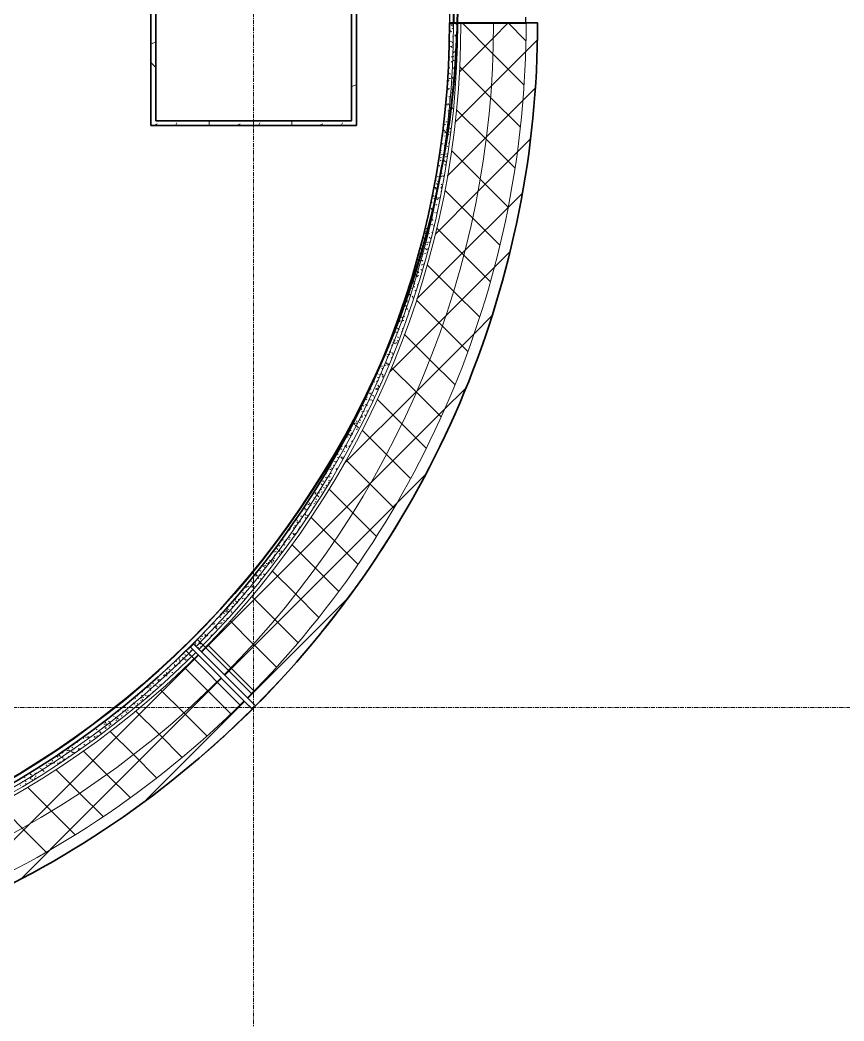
# Model space of a CAD drawing. Header units: millimetres. Extents: x -4948 to 42228, y -4856 to 69378.
# Drawn here: x 35768 to 38294, y -870 to 2201 of the extents above; entities that cross this region are included whole.
import ezdxf

# ---------------------------------------------------------------- set-up
doc = ezdxf.new("R2010")
doc.units = ezdxf.units.MM
doc.linetypes.add('Линия сетки', pattern=[22.225, 12.7, -3.175, 3.175, -3.175])
for name, color, linetype, lineweight in [('A-FLOR', 192, 'Continuous', 13), ('A-GLAZ', 151, 'Continuous', 13), ('A-GLAZ-CWMG', 51, 'Continuous', 9), ('A-PART', 2, 'Continuous', 9), ('A-WALL', 113, 'Continuous', 13), ('A-WALL-PATT', 111, 'Continuous', 13), ('I-WALL', 2, 'Continuous', 13), ('S-GRID', 1, 'Continuous', 30)]:
    doc.layers.add(name, color=color, linetype=linetype, lineweight=lineweight)
pattern_1 = [(45, (0, 0), (-141.4214, 141.4214), [])]

# ---------------------------------------------------------------- blocks, each defined once
blk = doc.blocks.new('27ELB-RD-AR-0000-BIM_rvt-1-1 этаж отм_ _0_000 лотки')
at = {"layer": 'A-GLAZ', "lineweight": 9}
h = blk.add_hatch(dxfattribs=at)
h.set_pattern_fill('FP_3', color=252, style=0, pattern_type=2)
h.set_pattern_definition(pattern_1)
h.paths.add_polyline_path([(36489.9, 97), (36627, 244.8), (36745, 389.3), (36861.2, 552.8), (36959.5, 711.6), (37057.6, 898), (37135.3, 1072.5), (37201.7, 1251.8), (37256.5, 1435), (37298.3, 1614.7), (37330.2, 1810.5), (37348.7, 1998.8), (37354.5, 2192.5), (37354.5, 2192.2), (37348.2, 1998.6), (37329.2, 1805.8), (37294.5, 1600.8), (37253.9, 1426), (37197.8, 1240.5), (37128.7, 1056.7), (37048.8, 880.2), (36957.5, 709.3), (36855.3, 544.6), (36742.6, 387), (36619.8, 237.1), (36489.7, 97.5), (36489.4, 97.5)], flags=0)
h = blk.add_hatch(dxfattribs=at)
h.set_pattern_fill('FP_2', color=252, style=0, pattern_type=2)
h.set_pattern_definition(pattern_1)
h.paths.add_polyline_path([(34553.6, -772.4), (34578.2, -771.6), (34677.8, -761.9), (34559.7, -771.9)], flags=0)
h.paths.add_polyline_path([(34739.3, -755.8), (34771.1, -752.7), (34857.4, -738.5), (34751.8, -754)], flags=0)
h.paths.add_polyline_path([(34923.5, -727.6), (34976.2, -718), (34995.4, -712.6), (34942.3, -723.7)], flags=0)
h.paths.add_polyline_path([(35105.5, -688), (35168.1, -672.2), (35216.4, -657.6), (35109.3, -686.9)], flags=0)
h.paths.add_polyline_path([(35284.3, -637.1), (35336.6, -621.2), (35392.7, -600.2), (35315.3, -626.5)], flags=0)
h.paths.add_polyline_path([(35459.4, -575.2), (35518.1, -553.2), (35565.4, -531.8), (35496.2, -560.1)], flags=0)
h.paths.add_polyline_path([(35629.8, -502.7), (35694.7, -473.4), (35731.1, -453.9), (35672.3, -482.2)], flags=0)
h.paths.add_polyline_path([(35794.6, -420.2), (35880.9, -372.9), (35880.9, -372), (35828.2, -401.4)], flags=0)
h.paths.add_polyline_path([(35952.8, -328.4), (36030.5, -280.2), (36034.9, -275.7), (36007, -293.6)], flags=0)
h.paths.add_polyline_path([(36102.5, -228.9), (36188.2, -167.7), (36191.6, -163.7), (36103.5, -228.1)], flags=0)
h.paths.add_polyline_path([(36238.3, -126.8), (36349.2, -34.8), (36479.5, 87.6), (36479.3, 87.1), (36337.7, -44.4), (36247.9, -118.7)], flags=0)
at = {"layer": 'A-FLOR', "color": 252, "lineweight": 9}
for p, q in [((37084, 2185.4), (37084, 2191.8)), ((36669.7, 754.5), (36671.7, 757.8))]:
    blk.add_line(p, q, dxfattribs=at)
for start, end in [(355.7933, 356.9372), (352.0337, 352.9269), (348.3356, 348.6957), (323.9004, 324.187), (320.0236, 320.464), (316.17, 316.715), (312.6336, 313.8686), (308.8002, 310.0363), (304.956, 306.2096), (301.0972, 302.3898)]:
    blk.add_arc((34384.5, 2192.6), 2700, start, end, dxfattribs=at)
at = {"layer": 'A-GLAZ', "color": 252, "lineweight": 9}
blk.add_line((37320, 2192.5), (37355, 2192.5), dxfattribs=at)
at = {"layer": 'A-GLAZ', "color": 252, "lineweight": 35}
for p, q in [((36311.9, 300.8), (36276.5, 265.5)), ((36477.9, 134.5), (36311.9, 300.8)), ((36276.5, 265.5), (36442.6, 99.2)), ((36465.2, 121.8), (36477.9, 134.5)), ((36442.6, 99.2), (36455.3, 111.9)), ((36455.3, 111.9), (36480, 87.1)), ((36489.9, 97), (36465.2, 121.8)), ((36480, 87.1), (36489.9, 97))]:
    blk.add_line(p, q, dxfattribs=at)
at = {"layer": 'A-GLAZ', "color": 252, "lineweight": 9}
for start, end in [(315.135, 360), (308.6342, 314.865), (305.3547, 307.8148), (301.8866, 304.2162), (298.356, 300.6195)]:
    blk.add_arc((34384.5, 2192.5), 2970.5, start, end, dxfattribs=at)
at = {"layer": 'A-GLAZ-CWMG', "color": 252, "lineweight": 25, "extrusion": (0, 0, -1)}
for p, q in [((37084, 2241.8), (37084, 2191.8)), ((37084, 2191.8), (37319, 2191.8)), ((37319, 2191.8), (37319, 2209.8))]:
    blk.add_line(p, q, dxfattribs=at)
at = {"layer": 'A-PART', "color": 252}
for p, q in [((37084, 2185.4), (37084, 2191.8)), ((36669.7, 754.5), (36671.7, 757.8))]:
    blk.add_line(p, q, dxfattribs=at)
for start, end in [(355.7933, 356.9372), (352.0337, 352.9269), (348.3356, 348.6957), (323.9004, 324.187), (320.0236, 320.464), (316.17, 316.715), (312.6336, 313.8686), (308.8002, 310.0363), (304.956, 306.2096), (301.0972, 302.3898)]:
    blk.add_arc((34384.5, 2192.6), 2700, start, end, dxfattribs=at)
at = {"layer": 'A-WALL', "color": 252, "lineweight": 35}
for p, q in [((37354.5, 2192.2), (37084.5, 2192.3)), ((36479.5, 87.3), (36289.1, 278.7)), ((36298.3, 288), (36489.7, 97.5))]:
    blk.add_line(p, q, dxfattribs=at)
for radius, start, end in [(2700, 315.1391, 359.9941), (2970, 315.1391, 359.9941), (2700, 269.6541, 314.8609), (2970, 269.6541, 314.8609)]:
    blk.add_arc((34384.5, 2192.5), radius, start, end, dxfattribs=at)
at = {"layer": 'A-WALL', "color": 252, "lineweight": 9}
for radius, start, end in [(2712.5, 315.1391, 359.9941), (2725, 315.1391, 359.9941), (2735, 315.1391, 359.9941), (2835, 315.1391, 359.9941), (2935, 315.1391, 359.9941), (2735, 269.6541, 314.8609), (2725, 269.6541, 314.8609), (2712.5, 269.6541, 314.8609), (2835, 269.6541, 314.8609), (2935, 269.6541, 314.8609)]:
    blk.add_arc((34384.5, 2192.5), radius, start, end, dxfattribs=at)
at = {"layer": 'A-WALL-PATT', "color": 252, "linetype": 'Continuous', "lineweight": 9}
for p, q in [((37088.2, 2186.4), (37091.5, 2186.8)), ((37091.7, 2184.1), (37094.6, 2182.3)), ((37093.7, 2187.1), (37096.9, 2187.5)), ((37096.9, 2187.5), (37097, 2187.6)), ((37104, 2188.5), (37107.3, 2188.9)), ((37109.3, 2186.3), (37109.3, 2186.3)), ((37119.4, 2188.3), (37123.3, 2192.3)), ((37216.5, 2098.7), (37122.9, 2192.3)), ((37218, 2145.5), (37264.7, 2192.2)), ((37317.8, 2138.8), (37264.3, 2192.2)), ((37083.2, 2152.9), (37084.9, 2153.1)), ((37083.6, 2164), (37085.5, 2162.8)), ((37087.6, 2167.5), (37090.1, 2165.2)), ((37092.9, 2173.7), (37095.6, 2175.7)), ((37093.7, 2149.2), (37095.7, 2150.7)), ((37095.7, 2150.7), (37096.4, 2151.3)), ((37099.9, 2155.1), (37103.3, 2155.5)), ((37100.3, 2155.9), (37102.6, 2153.8)), ((37102, 2152.3), (37104.8, 2150.5)), ((37102.6, 2153.8), (37102.6, 2153.8)), ((37102.6, 2153.8), (37105.1, 2151.5)), ((37105.4, 2155.8), (37108.3, 2156.2)), ((36168.9, 2126.9), (36183.9, 2134.4)), ((37082.9, 2119.9), (37086.3, 2120.4)), ((37087.6, 2136.2), (37090.4, 2134.4)), ((37088.1, 2120.9), (37090.4, 2118.8)), ((37093, 2132.8), (37095, 2131.5)), ((37093.3, 2121.3), (37094.7, 2121.5)), ((37094.5, 2124.7), (37094.8, 2125)), ((37094.7, 2121.5), (37096.6, 2121.7)), ((37094.8, 2125), (37097.2, 2126.8)), ((37095, 2131.5), (37095.8, 2131)), ((37114.6, 2042.1), (37218, 2145.5)), ((37316.6, 2102.7), (37352.8, 2138.9)), ((37083, 2088.6), (37085.8, 2086.8)), ((37089.2, 2087.9), (37092.5, 2088.3)), ((37090.4, 2118.8), (37090.4, 2118.8)), ((37090.4, 2118.8), (37092.9, 2116.5)), ((37094.6, 2088.6), (37098, 2089)), ((37095.3, 2100.3), (37098, 2102.3)), ((37097.9, 2104.4), (37100.7, 2102.6)), ((37101.5, 2108.6), (37104, 2106.4)), ((37103.2, 2101), (37106.1, 2099.2)), ((37105, 2090), (37106.2, 2090.1)), ((37212.6, 1998.7), (37316.6, 2102.7)), ((37313.3, 2001.8), (37216.5, 2098.7)), ((36183.9, 2055.8), (36168.9, 2070.8)), ((37080.3, 2063.7), (37081.7, 2064.7)), ((37089.3, 2073.6), (37091.8, 2071.4)), ((37096.1, 2075.8), (37098.8, 2077.8)), ((37102, 2062.1), (37104.3, 2059.9)), ((37104.3, 2059.9), (37104.3, 2059.9)), ((37104.3, 2059.9), (37105.2, 2059.1)), ((37209.3, 1964.5), (37115.1, 2058.6)), ((37079.4, 2036.6), (37079.7, 2036.4)), ((37079.6, 2040.3), (37081.7, 2038.9)), ((37079.8, 2038.2), (37082.5, 2040.2)), ((37082.5, 2054.1), (37085.8, 2054.6)), ((37084.2, 2037.3), (37087, 2035.5)), ((37089.8, 2027.1), (37091.6, 2025.5)), ((37093.2, 2056.8), (37096, 2055)), ((37096.9, 2051.3), (37099.6, 2053.4)), ((37097.7, 2026.9), (37100.4, 2028.9)), ((37100.9, 2056.5), (37104.2, 2057)), ((36783.9, 1996.2), (36798.9, 2003.7)), ((37078.9, 2020.8), (37081.7, 2021.1)), ((37080.6, 2013.7), (37083.3, 2015.8)), ((37083.9, 2021.4), (37087.2, 2021.9)), ((37089.1, 2008.9), (37090.5, 2008)), ((37090.5, 2008), (37091.9, 2007.1)), ((37091.6, 2025.5), (37092.2, 2024.9)), ((37092.2, 2024.9), (37092.2, 2024.9)), ((37092.2, 2024.9), (37094.7, 2022.6)), ((37094.2, 2022.8), (37097.5, 2023.2)), ((37094.4, 2005.5), (37097.3, 2003.7)), ((37096.1, 2003.5), (37096.1, 2013.4)), ((37098.5, 2002.4), (37101.2, 2004.4)), ((37101.2, 1887.3), (37212.6, 1998.7)), ((37103.2, 2014.8), (37103.7, 2014.4)), ((37103.5, 2025), (37104, 2024.7)), ((37076.4, 1991.8), (37077, 1991.4)), ((37077.7, 1992.1), (37080, 1989.9)), ((37080, 1989.9), (37080, 1989.9)), ((37080, 1989.9), (37082.5, 1987.6)), ((37081.4, 1989.2), (37084.1, 1991.3)), ((37082.2, 1964.8), (37084.9, 1966.8)), ((37090.1, 1989.4), (37093.4, 1989.8)), ((37091.1, 1979.8), (37093.6, 1977.5)), ((37095.6, 1990.1), (37098.9, 1990.5)), ((37099.3, 1977.9), (37100.2, 1978.6)), ((37099.4, 1977.1), (37100, 1976.7)), ((37308.6, 1953.2), (37347.6, 1992.2)), ((37071.7, 1944.2), (37072.9, 1943.5)), ((37073.1, 1954.2), (37076.4, 1954.7)), ((37075.4, 1941.8), (37078.2, 1940)), ((37078.9, 1944.8), (37081.4, 1942.5)), ((37083, 1940.3), (37083.9, 1941)), ((37083.4, 1955.6), (37085.4, 1955.9)), ((37083.9, 1941), (37085.7, 1942.3)), ((37084.4, 1961.4), (37085.8, 1960.5)), ((37085.4, 1955.9), (37086.8, 1956)), ((37085.8, 1960.5), (37087.3, 1959.6)), ((37197.2, 1841.9), (37308.6, 1953.2)), ((37300.7, 1873), (37209.3, 1964.5)), ((37068.2, 1908.5), (37069.3, 1907.5)), ((37068.5, 1904.1), (37071.2, 1906.1)), ((37070.3, 1930.6), (37070.4, 1930.6)), ((37079.3, 1922.2), (37082.1, 1922.5)), ((37080.3, 1913.5), (37081.2, 1912.9)), ((37081.2, 1912.9), (37083.1, 1911.7)), ((37082.1, 1922.5), (37082.7, 1922.6)), ((37083.8, 1915.8), (37086.5, 1917.9)), ((37084.8, 1922.9), (37088.1, 1923.3)), ((37085.7, 1910), (37088.5, 1908.2)), ((37091.6, 1933.2), (37093.9, 1931.1)), ((37093.9, 1931.1), (37093.9, 1931.1)), ((37093.9, 1931.1), (37095.4, 1929.7)), ((37094.7, 1929.6), (37095.3, 1929.2)), ((37196.6, 1835.7), (37105.2, 1927.1)), ((36177.3, 1877.1), (36183.9, 1880.4)), ((36183.9, 1880.4), (36188.3, 1882.6)), ((36244.5, 1877.1), (36248.7, 1885.5)), ((36347.4, 1877.1), (36347.4, 1892.1)), ((36431.3, 1877.1), (36442.3, 1882.6)), ((36498.5, 1877.1), (36502.7, 1885.5)), ((36601.4, 1877.1), (36601.4, 1892.1)), ((36685.3, 1877.1), (36696.3, 1882.6)), ((36752.5, 1877.1), (36756.7, 1885.5)), ((37067, 1896.7), (37068.2, 1895.9)), ((37069.3, 1879.6), (37072, 1881.7)), ((37072.7, 1888.4), (37076, 1888.9)), ((37079.4, 1898.2), (37079.7, 1898)), ((37079.7, 1898), (37081.8, 1896.1)), ((37081.8, 1896.1), (37081.8, 1896.1)), ((37081.8, 1896.1), (37084.2, 1893.8)), ((37084.6, 1891.4), (37087.3, 1893.4)), ((37090.6, 1881.7), (37090.6, 1881.6)), ((37091.1, 1890.8), (37091.6, 1890.9)), ((37062.3, 1849.1), (37064.1, 1848)), ((37066.6, 1846.4), (37069.5, 1844.6)), ((37067.3, 1863.2), (37069.6, 1861.1)), ((37068.6, 1855), (37071.9, 1855.4)), ((37069.6, 1861.1), (37069.6, 1861.1)), ((37069.6, 1861.1), (37072.1, 1858.8)), ((37070.1, 1855.1), (37072.8, 1857.2)), ((37074, 1855.7), (37075.6, 1855.9)), ((37075.6, 1855.9), (37077.4, 1856.2)), ((37075.7, 1865.9), (37076.5, 1865.4)), ((37076.5, 1865.4), (37078.5, 1864.1)), ((37080.7, 1850.9), (37083.1, 1848.7)), ((37084.4, 1857.1), (37087.7, 1857.5)), ((37085.4, 1866.9), (37088.1, 1868.9)), ((37086.2, 1842.4), (37086.8, 1842.9)), ((37058.9, 1824.8), (37059.9, 1823.8)), ((37061.9, 1821.2), (37065.2, 1821.7)), ((37068.5, 1815.9), (37069.9, 1814.7)), ((37069.9, 1814.7), (37071, 1813.7)), ((37070.9, 1830.7), (37072.7, 1832.1)), ((37072.1, 1818.5), (37071.4, 1820.5)), ((37071.5, 1818), (37074.4, 1816.2)), ((37072.7, 1832.1), (37073.6, 1832.7)), ((37076.9, 1814.6), (37079.7, 1812.8)), ((37077.4, 1722.1), (37197.2, 1841.9)), ((37080.3, 1823.7), (37083.6, 1824.1)), ((37284.3, 1748), (37196.6, 1835.7)), ((37292.1, 1795.3), (37332.1, 1835.4)), ((37055.3, 1793.6), (37058, 1795.7)), ((37056.6, 1802.2), (37059.4, 1800.4)), ((37057.8, 1787.8), (37061.1, 1788.3)), ((37063.3, 1788.5), (37065.6, 1788.8)), ((37065.6, 1788.8), (37066.6, 1789)), ((37071.7, 1806.2), (37074.4, 1808.2)), ((37072.5, 1781.7), (37075.2, 1783.8)), ((37073.6, 1789.9), (37076.9, 1790.3)), ((37177.3, 1713.6), (37090.3, 1800.5)), ((37170.8, 1674), (37292.1, 1795.3)), ((37051.1, 1754.1), (37054.5, 1754.5)), ((37052.5, 1754.3), (37055.3, 1752.5)), ((37056.1, 1769.2), (37058.8, 1771.2)), ((37056.4, 1780.9), (37058.8, 1778.7)), ((37057.9, 1750.9), (37059.2, 1750)), ((37061.6, 1757.7), (37060.6, 1757.7)), ((37066.9, 1770.4), (37069.7, 1768.6)), ((37069, 1769.4), (37071.4, 1767.2)), ((37069.5, 1756.5), (37072.8, 1756.9)), ((37071.4, 1767.2), (37071.4, 1767.2)), ((37071.4, 1767.2), (37073.8, 1764.9)), ((37045.7, 1744.6), (37046.7, 1743.7)), ((37047, 1720.6), (37050.4, 1721.1)), ((37052.5, 1721.4), (37054.5, 1721.6)), ((37054.5, 1721.6), (37055.8, 1721.8)), ((37056.9, 1744.7), (37058.6, 1745.9)), ((37056.9, 1734.4), (37059.2, 1732.2)), ((37057.7, 1720.2), (37060.4, 1722.3)), ((37058.6, 1745.9), (37059.6, 1746.7)), ((37059.2, 1750), (37060.7, 1749.1)), ((37059.2, 1732.2), (37059.2, 1732.2)), ((37059.2, 1732.2), (37061.7, 1729.9)), ((37062.8, 1722.7), (37066.2, 1723.2)), ((37062.8, 1722.5), (37065.6, 1720.7)), ((37040.6, 1707.1), (37043.3, 1709.1)), ((37044.7, 1699.4), (37047.1, 1697.2)), ((37047.1, 1697.2), (37047.1, 1697.2)), ((37047.1, 1697.2), (37049.5, 1694.9)), ((37047.8, 1706.7), (37050.7, 1704.9)), ((37058.5, 1695.8), (37061.2, 1697.8)), ((37058.8, 1689.3), (37062, 1689.7)), ((37264.3, 1626.6), (37177.3, 1713.6)), ((37032.6, 1664.4), (37034.9, 1662.2)), ((37034.9, 1662.2), (37034.9, 1662.2)), ((37034.9, 1662.2), (37037.4, 1659.9)), ((37038.8, 1687.2), (37041.6, 1685.4)), ((37040, 1543.3), (37170.8, 1674)), ((37040.4, 1686.9), (37043.7, 1687.3)), ((37041.4, 1682.6), (37044.1, 1684.7)), ((37042.2, 1658.1), (37044, 1659.5)), ((37043.7, 1658.8), (37043.8, 1658.8)), ((37043.8, 1658.8), (37046.5, 1657)), ((37044, 1659.5), (37044.9, 1660.2)), ((37058.1, 1687.1), (37060.6, 1684.8)), ((37058.1, 1674.9), (37059.4, 1674.1)), ((37154.6, 1594.8), (37070.3, 1679.1)), ((37264.2, 1626), (37306.6, 1668.4)), ((37028.3, 1647.5), (37029.5, 1648.4)), ((37028.8, 1643), (37031.6, 1641.2)), ((37036.3, 1653.5), (37039.6, 1653.9)), ((37041.7, 1654.2), (37042.8, 1654.3)), ((37042.8, 1654.3), (37045.1, 1654.6)), ((37043, 1633.7), (37045.7, 1635.7)), ((37046, 1652.1), (37048.4, 1649.8)), ((37049.1, 1655.4), (37051.9, 1653.6)), ((37052.1, 1655.5), (37055.4, 1656)), ((37021.6, 1618.6), (37022.6, 1618.8)), ((37022.4, 1621.9), (37022.6, 1621.7)), ((37023.5, 1626.6), (37025.2, 1624.9)), ((37026.7, 1597.8), (37025.7, 1598.1)), ((37027.7, 1621.9), (37030.3, 1624)), ((37028.5, 1597.4), (37029.8, 1598.4)), ((37029.6, 1619.7), (37032.9, 1620.1)), ((37029.8, 1598.4), (37031.1, 1599.5)), ((37033.8, 1617.1), (37034.1, 1616.9)), ((37034.1, 1616.9), (37036.3, 1614.8)), ((37039.1, 1611.2), (37041.9, 1609.4)), ((37043.8, 1609.2), (37045.4, 1610.4)), ((37048, 1622.1), (37048.1, 1622.1)), ((37130.9, 1492.7), (37264.2, 1626)), ((37012.1, 1577.9), (37012.6, 1577.6)), ((37014.1, 1586.4), (37014.8, 1586.9)), ((37021.7, 1582.1), (37024.1, 1579.8)), ((37024.7, 1595.1), (37027.5, 1593.3)), ((37025.5, 1586.3), (37027, 1586.5)), ((37027, 1586.5), (37028.8, 1586.7)), ((37029.3, 1573), (37031.9, 1575)), ((37030, 1591.7), (37032.9, 1589.9)), ((37031, 1587), (37034.3, 1587.4)), ((37034.3, 1570.5), (37035.8, 1569.2)), ((37237.9, 1511.6), (37154.6, 1594.8)), ((37005.8, 1550.8), (37006.4, 1550.9)), ((37008.5, 1551.1), (37011.8, 1551.6)), ((37009.5, 1547.1), (37012, 1544.8)), ((37012.9, 1560.4), (37015.6, 1562.5)), ((37013.7, 1535.9), (37015.6, 1537.4)), ((37015.6, 1537.4), (37016.4, 1538)), ((37018.8, 1552.5), (37019.1, 1552.5)), ((37019.1, 1552.5), (37022.2, 1552.9)), ((37020, 1547.6), (37022.9, 1545.8)), ((37022.2, 1535.5), (37024.5, 1533.4)), ((37030.1, 1548.5), (37031.2, 1549.3)), ((37127.9, 1480.1), (37044.7, 1563.3)), ((36997.4, 1512.1), (36999.8, 1509.8)), ((36997.9, 1516.9), (36999.7, 1517.1)), ((37004.8, 1515.7), (37006.3, 1517.2)), ((37005.6, 1531.5), (37008.5, 1529.7)), ((37011, 1528), (37013.1, 1526.7)), ((37013.1, 1526.7), (37013.8, 1526.2)), ((37014.5, 1511.5), (37017.2, 1513.5)), ((37014.7, 1519.1), (37018.1, 1519.5)), ((37020.2, 1519.8), (37023.5, 1520.2)), ((37024.5, 1533.4), (37024.5, 1533.4)), ((37024.5, 1533.4), (37026.9, 1531.1)), ((36984.4, 1346.2), (37130.9, 1492.7)), ((36986.9, 1475.5), (36987.7, 1474.8)), ((36992.3, 1483.2), (36995.6, 1483.7)), ((36997.4, 1498.3), (37000, 1500.4)), ((36997.7, 1484), (37001.1, 1484.4)), ((36998.2, 1473.9), (36999.8, 1475.1)), ((36999.9, 1475.2), (37000.8, 1475.9)), ((37001, 1483.9), (37002.2, 1483.1)), ((37002.3, 1483.1), (37003.8, 1482.1)), ((37008.1, 1485.3), (37011.4, 1485.8)), ((37010, 1500.5), (37012.4, 1498.4)), ((37012.4, 1498.4), (37012.4, 1498.4)), ((37012.4, 1498.4), (37014.8, 1496.1)), ((37015.3, 1487), (37016.5, 1487.9)), ((37015.9, 1499.7), (37018.7, 1497.9)), ((37209.2, 1398.9), (37127.9, 1480.1)), ((37221.7, 1442.1), (37268.5, 1488.9)), ((36982.9, 1462.1), (36985.5, 1464.1)), ((36985.6, 1449.5), (36988.9, 1449.9)), ((36986.6, 1467.8), (36989.4, 1466)), ((36992, 1464.4), (36994.8, 1462.6)), ((36997.9, 1465.5), (37000.2, 1463.4)), ((36999, 1449.4), (37001.6, 1451.4)), ((37000.2, 1463.4), (37000.2, 1463.4)), ((37000.2, 1463.4), (37002.7, 1461.1)), ((37004, 1451.9), (37005.7, 1452.1)), ((37096.1, 1370.5), (37016, 1450.6)), ((36981.5, 1416.1), (36982, 1416.1)), ((36982, 1420.2), (36983, 1419.5)), ((36982, 1416.1), (36984.8, 1416.5)), ((36983.1, 1419.5), (36984.8, 1418.4)), ((36983.7, 1437.6), (36986.3, 1439.7)), ((36984.5, 1413.2), (36987.1, 1415.2)), ((36985.7, 1430.5), (36986.2, 1430.1)), ((36986.2, 1430), (36988.1, 1428.4)), ((36987, 1416.8), (36990.3, 1417.2)), ((36988.1, 1428.4), (36988.1, 1428.4)), ((36988.1, 1428.4), (36990.5, 1426.1)), ((36996.9, 1436), (36999.7, 1434.2)), ((37072.8, 1293.2), (37221.7, 1442.1)), ((36967.6, 1404.1), (36970.4, 1402.3)), ((36968.1, 1400.6), (36970.8, 1402.6)), ((36972.9, 1400.7), (36975.8, 1398.9)), ((36973.6, 1395.5), (36975.3, 1393.9)), ((36974.8, 1382.3), (36978.1, 1382.7)), ((36975.3, 1393.9), (36975.9, 1393.4)), ((36975.9, 1393.4), (36975.9, 1393.4)), ((36975.9, 1393.4), (36978.4, 1391.1)), ((36985.3, 1388.7), (36987.1, 1390.1)), ((36953.3, 1364.1), (36954.4, 1365)), ((36959, 1380.2), (36962.3, 1380.7)), ((36961.4, 1360.5), (36963.8, 1358.4)), ((36962.9, 1356.5), (36963.8, 1356)), ((36963.8, 1358.4), (36963.8, 1358.4)), ((36963.8, 1358.4), (36964.4, 1357.8)), ((36963.8, 1355.9), (36965.7, 1354.7)), ((36964.4, 1357.8), (36966.2, 1356.1)), ((36964.5, 1380.9), (36967.8, 1381.4)), ((36968.9, 1376.1), (36970.2, 1377.2)), ((36969.7, 1351.7), (36972.4, 1353.7)), ((36970.3, 1377.2), (36971.6, 1378.2)), ((36977.8, 1372.3), (36980.7, 1370.5)), ((37176.3, 1290.3), (37096.1, 1370.5)), ((36948.5, 1340.4), (36951.4, 1338.6)), ((36949.3, 1325.5), (36951.6, 1323.4)), ((36951.6, 1323.4), (36951.6, 1323.4)), ((36951.6, 1323.4), (36953.4, 1321.7)), ((36952.3, 1346.5), (36955.7, 1346.9)), ((36952.6, 1338.5), (36955.2, 1340.6)), ((36953.4, 1321.7), (36954.1, 1321.1)), ((36953.9, 1337), (36956.7, 1335.2)), ((36970.7, 1348.9), (36974.1, 1349.3)), ((37062.1, 1263), (36983.1, 1342.1)), ((36899.5, 1119.9), (37072.8, 1293.2)), ((36933.2, 1296.1), (36932.7, 1297.6)), ((36937.1, 1290.5), (36939.5, 1288.4)), ((36938, 1302.3), (36940.7, 1304.3)), ((36943.9, 1292.9), (36946.7, 1291.1)), ((36948.3, 1313), (36950.2, 1313.3)), ((36950.2, 1313.3), (36951.6, 1313.5)), ((36953.4, 1314), (36956, 1316.1)), ((36953.7, 1313.8), (36957.1, 1314.2)), ((36954.2, 1289.6), (36954.9, 1290.1)), ((36958.8, 1308.6), (36961.2, 1307.1)), ((36962.7, 1313.2), (36963.3, 1312.6)), ((36964.1, 1315.1), (36964.3, 1315.1)), ((37159.8, 1238.8), (37213.5, 1292.5)), ((36916.7, 1259.6), (36917.4, 1259.2)), ((36922.5, 1265.3), (36925.1, 1267.3)), ((36925.8, 1277.2), (36929.1, 1277.6)), ((36929.5, 1276.8), (36932.3, 1274.9)), ((36931.3, 1277.9), (36934.6, 1278.4)), ((36934.9, 1273.3), (36935.2, 1273.1)), ((36935.2, 1273.1), (36937.7, 1271.5)), ((36938.8, 1277.8), (36941.5, 1279.9)), ((36939.5, 1288.4), (36939.5, 1288.4)), ((36939.5, 1288.4), (36940.5, 1287.4)), ((36940.5, 1287.4), (36941.9, 1286.1)), ((36941.6, 1279.3), (36944.9, 1279.7)), ((37139.8, 1185.4), (37062.1, 1263)), ((36906.1, 1227.6), (36908.8, 1229.7)), ((36910.2, 1242.3), (36912.1, 1242.5)), ((36919.1, 1243.4), (36922.4, 1243.9)), ((36923.3, 1240.8), (36925.9, 1242.8)), ((36924.8, 1229.2), (36927.7, 1227.4)), ((36925, 1255.5), (36927.3, 1253.4)), ((36927.3, 1253.4), (36927.3, 1253.4)), ((36927.3, 1253.4), (36927.6, 1253.1)), ((36927.6, 1253.1), (36929.8, 1251.1)), ((36937.5, 1245.9), (36938.3, 1246)), ((36939.6, 1253.4), (36941.7, 1254.9)), ((37023.6, 1160.2), (36945.9, 1237.8)), ((36983, 1062), (37159.8, 1238.8)), ((36897.3, 1207.7), (36899.9, 1208)), ((36903.8, 1219.5), (36902.8, 1219.5)), ((36906.9, 1203.2), (36909.6, 1205.2)), ((36910.5, 1213.1), (36912.2, 1212)), ((36912.2, 1212), (36913.3, 1211.3)), ((36912.8, 1220.5), (36914.8, 1218.7)), ((36914.8, 1218.7), (36915.2, 1218.4)), ((36915, 1210), (36918.3, 1210.5)), ((36915.2, 1218.4), (36915.2, 1218.4)), ((36915.2, 1218.4), (36917.6, 1216.1)), ((36915.8, 1209.7), (36918.7, 1207.9)), ((36920.5, 1210.7), (36923.8, 1211.2)), ((36924.1, 1216.3), (36926.7, 1218.4)), ((36886.5, 1177.8), (36889.4, 1176)), ((36891.6, 1191.4), (36894.3, 1193.5)), ((36892.4, 1167), (36895.1, 1169)), ((36892.5, 1174.2), (36895.9, 1174.6)), ((36895.6, 1197.3), (36898.4, 1195.5)), ((36898, 1174.9), (36898.3, 1174.9)), ((36898.3, 1174.9), (36901.3, 1175.3)), ((36900.7, 1185.5), (36901.9, 1184.4)), ((36901.9, 1184.4), (36903, 1183.4)), ((36903, 1183.4), (36903, 1183.4)), ((36903, 1183.4), (36905.5, 1181.1)), ((36907.7, 1178.7), (36910.4, 1180.7)), ((36908.3, 1176.3), (36911.7, 1176.7)), ((36870.1, 1138.3), (36873.4, 1138.8)), ((36875.5, 1139.1), (36878.9, 1139.5)), ((36877, 1155.1), (36878.7, 1156.4)), ((36885.9, 1140.4), (36889.2, 1140.9)), ((36888.5, 1150.5), (36888.6, 1150.5)), ((36888.6, 1150.5), (36890.9, 1148.4)), ((36890.9, 1148.4), (36890.9, 1148.4)), ((36890.9, 1148.4), (36893.4, 1146.1)), ((36891.4, 1149.4), (36894.3, 1147.6)), ((36893.2, 1142.5), (36895.9, 1144.5)), ((36896.8, 1146), (36899.5, 1144.2)), ((36905.8, 1165.5), (36907.7, 1164.3)), ((37101.2, 1082.6), (37023.6, 1160.2)), ((36859.7, 1116.8), (36862.4, 1118.8)), ((36862.1, 1117.5), (36865, 1115.7)), ((36864.2, 1126.7), (36866.2, 1124.8)), ((36867.5, 1114.1), (36870.3, 1112.3)), ((36876.4, 1115.5), (36878.7, 1113.4)), ((36876.5, 1133.6), (36879.3, 1131.8)), ((36876.9, 1129.9), (36879.5, 1132)), ((36877.7, 1105.5), (36880.3, 1107.5)), ((36878.7, 1113.4), (36878.7, 1113.4)), ((36878.7, 1113.4), (36881.2, 1111.1)), ((36881.8, 1107), (36882.7, 1107.1)), ((36982.2, 1060.2), (36906.6, 1135.7)), ((36845.2, 1080.6), (36847.9, 1082.6)), ((36851.6, 1092.1), (36854.1, 1089.8)), ((36853.6, 1103.3), (36856.4, 1103.7)), ((36860.5, 1092.3), (36863.2, 1094.3)), ((36863.4, 1104.6), (36866.7, 1105)), ((36864.2, 1080.5), (36866.6, 1078.4)), ((36866.6, 1078.4), (36866.6, 1078.4)), ((36866.6, 1078.4), (36868.8, 1076.3)), ((36872.4, 1085.7), (36872.9, 1085.4)), ((36761.5, 840.4), (36983, 1062)), ((36829.6, 1043.5), (36832.3, 1045.6)), ((36839.5, 1057.1), (36841.9, 1054.8)), ((36840.9, 1068.7), (36844.2, 1069.2)), ((36843.1, 1053.8), (36844.6, 1052.9)), ((36844.6, 1052.9), (36845.9, 1052)), ((36846, 1056.1), (36848.7, 1058.1)), ((36848.5, 1050.4), (36851.3, 1048.6)), ((36852.1, 1045.5), (36854.1, 1043.7)), ((36857.5, 1070), (36860.3, 1068.2)), ((36859.3, 1071.2), (36862.6, 1071.6)), ((36861.3, 1067.8), (36864, 1069.9)), ((36864.8, 1071.9), (36867, 1072.2)), ((37057.7, 984.6), (36982.2, 1060.2)), ((37066.5, 1004.1), (37134.7, 1072.2)), ((36816.2, 1020.5), (36816.6, 1020.2)), ((36819.2, 1018.6), (36822, 1016.8)), ((36827.3, 1022.1), (36829.7, 1019.9)), ((36828.2, 1038.1), (36831, 1036.3)), ((36829.7, 1019.9), (36829.8, 1019.8)), ((36830.4, 1019.1), (36833.1, 1021.1)), ((36836.8, 1035.3), (36840.1, 1035.7)), ((36842.3, 1036), (36845.6, 1036.5)), ((36846.8, 1031.6), (36849.5, 1033.7)), ((36938.2, 962.7), (36862.6, 1038.3)), ((36804.9, 996.5), (36806.6, 995)), ((36813.3, 1005.9), (36816, 1007.9)), ((36814.1, 981.4), (36816.8, 983.5)), ((36814.3, 999.5), (36817.7, 999.9)), ((36815.2, 987.1), (36817.6, 984.8)), ((36819.8, 1000.2), (36820.8, 1000.3)), ((36820.8, 1000.3), (36823.1, 1000.6)), ((36824.1, 990.2), (36826.9, 988.4)), ((36830.1, 1001.5), (36833.5, 1002)), ((36831.2, 994.6), (36832.3, 995.4)), ((36842.6, 780.2), (37066.5, 1004.1)), ((36785.1, 959.1), (36785.1, 959.2)), ((36789.6, 964.4), (36792, 962.2)), ((36791.9, 963.6), (36795.2, 964.1)), ((36792, 962.2), (36792, 962.2)), ((36792, 962.2), (36794.4, 960)), ((36794.8, 958.3), (36797.6, 956.5)), ((36797.3, 964.3), (36800.7, 964.8)), ((36798.8, 969.7), (36801.5, 971.7)), ((36800.1, 954.9), (36803, 953.1)), ((36803, 952.1), (36805.5, 949.8)), ((36807.7, 965.7), (36811, 966.1)), ((36809.2, 974.4), (36812, 972.6)), ((37013.2, 887.8), (36938.2, 962.7)), ((36766.1, 919.5), (36768.8, 921.5)), ((36767.1, 925.4), (36768.3, 924.6)), ((36769.8, 938.6), (36769.4, 939.9)), ((36769.4, 927.8), (36772.7, 928.2)), ((36770.8, 923), (36773.7, 921.2)), ((36774.9, 928.5), (36778.2, 928.9)), ((36777.5, 929.4), (36779.8, 927.2)), ((36779.8, 927.2), (36779.8, 927.2)), ((36779.8, 927.2), (36781.4, 925.8)), ((36779.9, 942.5), (36782.7, 940.7)), ((36781.4, 925.8), (36782.3, 925)), ((36783.2, 932.7), (36785.9, 934.7)), ((36785.2, 929.9), (36788.5, 930.3)), ((36799.6, 945.2), (36802.3, 947.3)), ((36889.8, 869.7), (36816.2, 943.3)), ((36749.4, 892.3), (36750.2, 892.4)), ((36752.4, 892.7), (36755.7, 893.1)), ((36762.7, 894), (36764.7, 894.3)), ((36764.7, 894.3), (36766, 894.5)), ((36765.3, 894.4), (36767.7, 892.2)), ((36766.9, 895), (36769.6, 897.1)), ((36767.7, 892.2), (36767.7, 892.2)), ((36767.7, 892.2), (36770.1, 890)), ((36775.7, 894.6), (36778.2, 893.1)), ((36784, 908.2), (36786.7, 910.2)), ((36790.9, 917.1), (36790.9, 917)), ((36739, 881.6), (36738.2, 882.3)), ((36740.5, 871), (36743, 868.7)), ((36746.4, 862.7), (36747.5, 862.1)), ((36747.5, 862.1), (36749.3, 860.9)), ((36751.6, 883.3), (36754.2, 885.3)), ((36752.4, 858.8), (36755, 860.9)), ((36758.6, 860.6), (36761.1, 860.9)), ((36760.8, 878.8), (36763.7, 877)), ((36964, 795.5), (36890.1, 869.4)), ((36717.2, 830.9), (36720, 829.1)), ((36718.9, 833.1), (36721.5, 835.1)), ((36728.4, 836), (36730.9, 833.7)), ((36730.6, 856.9), (36733.2, 857.3)), ((36731.5, 847), (36734.4, 845.2)), ((36736, 846.3), (36738.7, 848.3)), ((36740.2, 858.2), (36743.6, 858.6)), ((36751.8, 859.3), (36754.6, 857.5)), ((36753.2, 859.4), (36755.5, 857.2)), ((36755.5, 857.2), (36755.5, 857.2)), ((36755.5, 857.2), (36757.9, 855)), ((36840.9, 777.2), (36767.1, 851)), ((36703.9, 812.3), (36705.2, 811.1)), ((36704.4, 796.9), (36707, 798.9)), ((36704.7, 813.5), (36705.1, 813.3)), ((36705.2, 811.1), (36705.2, 811.1)), ((36705.2, 811.1), (36707.7, 808.8)), ((36709.4, 821.2), (36710.8, 821.4)), ((36716.2, 801), (36718.7, 798.7)), ((36717.8, 822.3), (36721.1, 822.8)), ((36719.7, 808.6), (36722.3, 810.7)), ((36722.5, 827.5), (36725.3, 825.7)), ((36736.2, 824.8), (36739.5, 825.2)), ((36736.8, 821.8), (36739.5, 823.8)), ((36921.6, 717.8), (37008.5, 804.7)), ((36324.5, 262), (36842.6, 780.1)), ((36687.3, 785.4), (36688.3, 785.6)), ((36688, 784.3), (36690.7, 786.4)), ((36690.7, 778.2), (36693, 776.1)), ((36693, 776.1), (36693, 776.1)), ((36693, 776.1), (36695, 774.3)), ((36693.4, 795.4), (36696, 793.8)), ((36694.8, 774.4), (36695.5, 773.8)), ((36695.3, 786.5), (36698.6, 786.9)), ((36705.2, 772.4), (36707.8, 774.5)), ((36712.5, 783.3), (36714.5, 782)), ((36713.7, 788.9), (36717, 789.4)), ((36719.1, 789.6), (36719.3, 789.7)), ((36913.5, 704.6), (36840.9, 777.2)), ((36656.4, 735), (36659, 737)), ((36665.1, 749.6), (36665.8, 749.7)), ((36667.4, 753.4), (36668.4, 752.5)), ((36671.7, 746.7), (36674.3, 748.7)), ((36672.8, 750.7), (36676.1, 751.1)), ((36678.6, 743.2), (36680.9, 741.1)), ((36680.9, 741.1), (36680.9, 741.1)), ((36680.9, 741.1), (36683.4, 738.8)), ((36683.2, 751.4), (36686, 749.6)), ((36688.8, 759.9), (36691.5, 761.9)), ((36691.2, 753.1), (36694.5, 753.5)), ((36696.7, 753.8), (36697.1, 753.9)), ((36698.1, 767.2), (36700.9, 765.4)), ((36704.1, 766), (36704.4, 765.7)), ((36786.8, 689.9), (36714.2, 762.5)), ((36395.3, 191.5), (36921.6, 717.8)), ((36642.9, 713.8), (36643.3, 713.9)), ((36650.3, 714.8), (36653.7, 715.3)), ((36653.8, 719.8), (36656.2, 717.5)), ((36653.9, 719.5), (36656.7, 717.7)), ((36657.2, 710.5), (36659.8, 712.5)), ((36666.4, 708.2), (36667.9, 706.8)), ((36668.7, 717.2), (36672, 717.7)), ((36668.8, 735.3), (36670.3, 734.4)), ((36670, 734.6), (36671.7, 733.5)), ((36672.5, 722.2), (36675.1, 724.3)), ((36674.2, 731.9), (36677, 730.1)), ((36674.2, 718), (36674.9, 718.1)), ((36618.7, 677.8), (36620.9, 678.1)), ((36623.9, 685), (36626.3, 686.8)), ((36625.5, 687.1), (36627.4, 685.9)), ((36627.9, 679), (36631.2, 679.4)), ((36630.9, 694.7), (36633, 692.7)), ((36639.5, 703.4), (36642.4, 701.6)), ((36640.8, 697.9), (36643.4, 700)), ((36641.6, 684.8), (36644.1, 682.5)), ((36644.9, 700), (36647.7, 698.2)), ((36646.2, 681.4), (36649.6, 681.8)), ((36647.4, 698.4), (36647.7, 698.2)), ((36651.7, 682.1), (36652.7, 682.2)), ((36859.4, 617.3), (36786.8, 689.9)), ((36609.1, 648.6), (36611.8, 650.6)), ((36613, 669.8), (36613.1, 669.8)), ((36615.6, 668.2), (36618.4, 666.3)), ((36616.1, 662.1), (36618.4, 659.9)), ((36618.4, 659.9), (36618.4, 659.9)), ((36618.4, 659.9), (36620.2, 658.3)), ((36620.2, 658.3), (36620.9, 657.7)), ((36623.8, 645.6), (36626.8, 646)), ((36624.4, 660.3), (36627.1, 662.4)), ((36629.5, 649.8), (36629.5, 649.8)), ((36641.6, 673.5), (36644.2, 675.5)), ((36731.6, 603.6), (36660, 675.3)), ((36588.2, 635.1), (36589.1, 634.5)), ((36591.3, 638.7), (36593.8, 636.4)), ((36592.7, 641.5), (36592.9, 641.5)), ((36592.8, 636), (36595.4, 638)), ((36595.1, 641.8), (36598.4, 642.2)), ((36603.9, 627.1), (36606.3, 624.9)), ((36605.4, 643.1), (36608.7, 643.6)), ((36605.6, 624), (36608.4, 622.2)), ((36606.3, 624.9), (36606.3, 624.9)), ((36606.3, 624.9), (36608.7, 622.7)), ((36609.9, 624.1), (36612.6, 626.1)), ((36620.5, 639.8), (36621.8, 638.9)), ((36561.1, 586.6), (36563.8, 588.7)), ((36567.1, 605.2), (36570.4, 605.7)), ((36572.6, 605.9), (36575.9, 606.4)), ((36576.3, 592.1), (36579.1, 590.3)), ((36576.4, 598.4), (36578.7, 600.1)), ((36578.7, 600.1), (36579.1, 600.4)), ((36579.1, 603.7), (36580.4, 602.5)), ((36580.4, 602.5), (36581.6, 601.4)), ((36582.9, 607.3), (36583.9, 607.4)), ((36583.9, 607.4), (36586.2, 607.7)), ((36591.2, 607.9), (36594, 606.1)), ((36593.6, 611.5), (36596.2, 613.6)), ((36596.6, 604.5), (36597, 604.2)), ((36672.7, 521.1), (36601.1, 592.7)), ((36803.3, 532), (36731.6, 603.6)), ((36527.7, 566.1), (36527.3, 567.2)), ((36531.1, 555.4), (36531.3, 555.3)), ((36544.6, 569.4), (36548, 569.8)), ((36544.7, 574.1), (36547.4, 576.1)), ((36547, 560.2), (36549.2, 558.8)), ((36549.2, 558.8), (36549.8, 558.4)), ((36550.1, 570.1), (36553.4, 570.5)), ((36553.6, 580.9), (36556, 578.8)), ((36556, 578.8), (36556, 578.8)), ((36556, 578.8), (36558.4, 576.5)), ((36560.4, 571.5), (36563.8, 571.9)), ((36561.9, 576), (36564.7, 574.2)), ((36561.9, 562.2), (36564.6, 564.2)), ((36567, 568.7), (36569.5, 566.4)), ((36567.3, 572.6), (36570.1, 570.8)), ((36513.1, 524.7), (36515.8, 526.7)), ((36516.7, 522.5), (36519.1, 520.3)), ((36517.7, 528.4), (36520.5, 526.6)), ((36522.2, 533.5), (36525.5, 534)), ((36527.6, 534.3), (36530.9, 534.7)), ((36528.4, 536.5), (36531.1, 538.5)), ((36530.9, 534.7), (36530.9, 534.7)), ((36532.6, 544.1), (36535.4, 542.3)), ((36537.9, 535.6), (36541.3, 536)), ((36538, 540.7), (36540.8, 538.9)), ((36541.5, 545.9), (36543.8, 543.8)), ((36543.8, 543.8), (36543.8, 543.8)), ((36543.8, 543.8), (36546.3, 541.5)), ((36545.5, 549.6), (36548.2, 551.6)), ((36482.4, 495.4), (36484.6, 495.7)), ((36488.4, 496.5), (36491.2, 494.7)), ((36491.1, 499.8), (36493.5, 497.6)), ((36493.5, 497.6), (36493.5, 497.6)), ((36493.5, 497.6), (36496, 495.4)), ((36496.7, 512.1), (36499.4, 514.2)), ((36499.7, 497.7), (36500.8, 497.8)), ((36500.8, 497.8), (36503, 498.1)), ((36503.3, 512.3), (36506.2, 510.5)), ((36505.1, 498.4), (36508.5, 498.8)), ((36508.7, 508.8), (36509.4, 508.4)), ((36509.4, 508.4), (36511.5, 507)), ((36513.9, 500.2), (36516.6, 502.3)), ((36515.5, 499.8), (36518.8, 500.2)), ((36519.1, 520.3), (36519.1, 520.3)), ((36612, 440.4), (36540.9, 511.5)), ((36744.4, 449.4), (36672.7, 521.1)), ((36459.1, 464.6), (36461.9, 462.8)), ((36465.1, 462.8), (36467.7, 464.8)), ((36466.6, 476.2), (36468.8, 474.1)), ((36474, 480.4), (36476.9, 478.6)), ((36477.2, 461.8), (36480.5, 462.3)), ((36479, 464.8), (36481.3, 462.7)), ((36479.4, 477), (36482.2, 475.2)), ((36480.4, 474.5), (36483.1, 476.6)), ((36481.3, 462.7), (36481.3, 462.7)), ((36481.3, 462.7), (36483.8, 460.4)), ((36482.7, 462.6), (36486, 463)), ((36497.5, 487.7), (36500.2, 489.7)), ((36504.5, 487.5), (36506.8, 485.5)), ((36430.5, 432.3), (36432.7, 430.9)), ((36436.1, 455.4), (36434.3, 454.8)), ((36444.7, 448.5), (36447.6, 446.7)), ((36444.9, 449.9), (36445.6, 449.2)), ((36448.7, 450.2), (36451.4, 452.2)), ((36450.1, 445.1), (36452.9, 443.3)), ((36454.2, 441.4), (36454.5, 441.1)), ((36454.5, 441.1), (36456.7, 439.1)), ((36458.8, 459.4), (36462.1, 459.9)), ((36465.9, 438.3), (36468.5, 440.3)), ((36548.4, 362.6), (36477.3, 433.6)), ((36683, 369.4), (36612, 440.4)), ((36390, 403.2), (36389.6, 404.3)), ((36402.4, 399.7), (36403.4, 399.1)), ((36416.9, 415.7), (36418.3, 414.8)), ((36417.1, 400.8), (36419.7, 402.9)), ((36420.8, 413.2), (36423.6, 411.4)), ((36421.8, 421.7), (36423.9, 421.9)), ((36426, 422.2), (36429.3, 422.7)), ((36428.7, 418.6), (36431, 416.5)), ((36431, 416.5), (36431, 416.5)), ((36431, 416.5), (36432.9, 414.8)), ((36432.4, 412.6), (36435, 414.6)), ((36432.9, 414.8), (36433.5, 414.2)), ((36436.3, 423.6), (36439.7, 424)), ((36449.5, 425.7), (36452.2, 427.8)), ((36454.7, 426), (36458.1, 426.4)), ((36466.2, 120.9), (36769, 423.7)), ((36378.3, 372.5), (36380.7, 370.4)), ((36380.7, 370.4), (36380.7, 370.4)), ((36380.7, 370.4), (36383.2, 368.1)), ((36383.6, 375.1), (36386.2, 377.2)), ((36387.7, 383.8), (36389, 383)), ((36391.5, 381.4), (36394.3, 379.5)), ((36398.1, 385.7), (36401.4, 386.1)), ((36400.7, 388.3), (36403.4, 390.3)), ((36403.5, 386.4), (36406.9, 386.8)), ((36403.9, 395.2), (36406.3, 393)), ((36413.9, 387.7), (36417.2, 388.2)), ((36416.5, 383.6), (36418.8, 381.6)), ((36354.5, 348.2), (36356, 346.8)), ((36357.2, 347.4), (36360.5, 347.8)), ((36358.1, 352.1), (36359.7, 351.1)), ((36362.2, 349.5), (36365, 347.7)), ((36369.1, 338.9), (36371.7, 341)), ((36369.6, 364.4), (36370.9, 365.4)), ((36372.9, 367.9), (36374.1, 367.2)), ((36375.6, 349.8), (36378.9, 350.3)), ((36381.1, 350.5), (36384.4, 351)), ((36384.4, 350.7), (36387, 352.7)), ((36391.7, 360.2), (36394.2, 358)), ((36401.5, 363.8), (36404.2, 365.8)), ((36481.9, 287.7), (36411.5, 358.1)), ((36619.4, 291.6), (36548.4, 362.6)), ((36318.9, 309.5), (36322.3, 309.9)), ((36324.4, 310.2), (36327.7, 310.6)), ((36328.5, 320.4), (36330.4, 319.2)), ((36331.3, 323.3), (36332.8, 321.9)), ((36332.9, 317.6), (36335.7, 315.8)), ((36334.7, 311.6), (36337.7, 312)), ((36335.6, 313.2), (36338.2, 315.2)), ((36337.8, 312), (36338, 312)), ((36341.4, 314.1), (36343.9, 311.8)), ((36343.3, 336.2), (36344.8, 335.3)), ((36352.7, 326.3), (36355.3, 328.4)), ((36353.1, 314), (36356.4, 314.4)), ((36366.2, 337.5), (36368.5, 335.4)), ((36368.5, 335.4), (36368.5, 335.4)), ((36368.5, 335.4), (36371, 333.1)), ((36274.1, 282.5), (36271.9, 281.7)), ((36286.7, 275.7), (36289.4, 277.8)), ((36299, 288.7), (36301.1, 287.3)), ((36303.6, 285.7), (36306.5, 283.9)), ((36303.9, 288.9), (36306.5, 290.9)), ((36313.8, 304.5), (36315.5, 303.4)), ((36315.9, 291.4), (36317.3, 290)), ((36317.3, 290), (36318.2, 289.2)), ((36318.2, 289.2), (36318.2, 289.2)), ((36318.2, 289.2), (36320.7, 286.9)), ((36320.2, 301.5), (36322.9, 303.5)), ((36321, 277), (36323.7, 279)), ((36413.9, 214.2), (36343.3, 284.9)), ((36552.9, 216.6), (36482.2, 287.3)), ((35797.2, -265.2), (36315.1, 252.6)), ((36269, 257.3), (36271.8, 255.5)), ((36274.3, 253.9), (36277.2, 252)), ((36283.4, 273.4), (36286.2, 271.6)), ((36287.5, 251.3), (36290.2, 253.3)), ((36291.1, 267.9), (36293.5, 265.7)), ((36293.5, 265.8), (36293.5, 265.7)), ((36312.2, 275.7), (36315.6, 276.2)), ((36210.2, 223), (36209.8, 224)), ((36238.7, 213.8), (36241.4, 215.9)), ((36239.7, 225.4), (36242.5, 223.6)), ((36240.4, 233.4), (36243.1, 233.7)), ((36240.8, 221.8), (36243.2, 219.5)), ((36245, 222), (36245.9, 221.4)), ((36245.3, 234), (36248.6, 234.5)), ((36245.6, 221.6), (36247.9, 220.2)), ((36254.1, 241.5), (36256.9, 239.7)), ((36255.6, 235.4), (36258.9, 235.8)), ((36255.8, 227), (36258.5, 229)), ((36265.5, 245.2), (36267.9, 243.1)), ((36267.9, 243.1), (36267.9, 243.1)), ((36267.9, 243.1), (36268.5, 242.5)), ((36268.4, 242.6), (36270.4, 240.8)), ((36272.2, 239.5), (36274.9, 241.6)), ((36274, 237.8), (36277.3, 238.2)), ((36279.4, 238.5), (36282.8, 239)), ((36173.4, 189.3), (36173.2, 189.9)), ((36199.3, 195.1), (36202.2, 195.5)), ((36207, 189.5), (36209.7, 191.5)), ((36210.4, 193.5), (36213.2, 191.7)), ((36215.2, 199.1), (36217.6, 196.9)), ((36215.7, 190.1), (36218.6, 188.3)), ((36217.3, 197.5), (36220.6, 197.9)), ((36217.6, 196.9), (36217.6, 196.9)), ((36217.6, 196.9), (36218.6, 196)), ((36218.2, 196.3), (36220, 194.7)), ((36219.8, 197.8), (36220.6, 197.9)), ((36222.8, 198.2), (36226.1, 198.6)), ((36223.4, 202.1), (36226.1, 204.1)), ((36224.8, 209.6), (36227.6, 207.8)), ((36233.1, 199.5), (36236.4, 200)), ((36342.6, 144.1), (36271.8, 214.9)), ((36484.7, 143.4), (36414, 214.2)), ((35860, -343.8), (36385.6, 181.7)), ((36158.2, 152), (36160.9, 154.1)), ((36160.7, 157.1), (36164, 157.6)), ((36166.1, 157.8), (36169.4, 158.3)), ((36174.6, 164.6), (36177.2, 166.6)), ((36176.4, 159.2), (36179.6, 159.6)), ((36178.3, 159.4), (36179.8, 159.6)), ((36181.1, 161.6), (36183.9, 159.8)), ((36181.1, 161.6), (36181.5, 161.4)), ((36186.5, 158.2), (36189.3, 156.4)), ((36189.9, 176.4), (36192.6, 178.4)), ((36190.4, 175.6), (36192.9, 173.4)), ((36194.8, 161.6), (36198.2, 162.1)), ((36195.5, 177.7), (36197.6, 176.4)), ((36197.1, 176.7), (36198.3, 175.9)), ((36200.3, 162.3), (36200.9, 162.4)), ((36119.2, 125.3), (36120.4, 124.5)), ((36125.8, 127.2), (36128.4, 129.2)), ((36140.1, 129.5), (36142.1, 127.7)), ((36141.1, 138.9), (36143.7, 140.9)), ((36142, 127.7), (36142.6, 127.2)), ((36151.8, 129.8), (36154.6, 128)), ((36154, 123.4), (36155.6, 123.6)), ((36157.2, 126.4), (36158.2, 125.7)), ((36159, 127.6), (36161.7, 129.6)), ((36164.9, 152.9), (36167.2, 150.8)), ((36166.2, 145.9), (36169, 144.1)), ((36167.2, 150.8), (36167.2, 150.8)), ((36167.2, 150.8), (36168.7, 149.5)), ((36168.1, 150), (36169.7, 148.5)), ((36175.4, 140.1), (36178, 142.2)), ((36269.4, 75.9), (36198.6, 146.6)), ((36413.3, 73.4), (36342.6, 144.1)), ((36079.4, 92.9), (36081.2, 91.2)), ((36084.4, 96.9), (36085.8, 96)), ((36088.3, 94.4), (36091.1, 92.6)), ((36092.3, 101.4), (36094.9, 103.5)), ((36109.4, 114.6), (36112.1, 116.6)), ((36109.7, 117.5), (36112.8, 117.9)), ((36110.2, 90.1), (36112.9, 92.2)), ((36114.6, 106.8), (36115.5, 105.9)), ((36115.3, 106.1), (36116.9, 104.6)), ((36116.9, 104.6), (36116.9, 104.6)), ((36116.9, 104.6), (36119.4, 102.4)), ((36119.8, 118.9), (36123.1, 119.3)), ((36122.5, 97.9), (36123.6, 97.2)), ((36126.6, 102.7), (36129.2, 104.7)), ((36136.9, 114), (36139.7, 112.2)), ((36138.2, 121.3), (36141.5, 121.7)), ((36141.9, 114.4), (36144.5, 116.5)), ((36143.6, 122), (36147, 122.4)), ((36154.3, -190.9), (36456.1, 110.8)), ((36052.7, 71.2), (36054.1, 69.9)), ((36055.7, 91), (36053, 90.1)), ((36053.7, 65.9), (36056.5, 64.1)), ((36059, 62.5), (36060.9, 61.4)), ((36060.2, 61.8), (36061.9, 60.7)), ((36060.6, 77.1), (36063.2, 79.2)), ((36063.1, 78.5), (36066.5, 79)), ((36068.1, 82), (36070.9, 80.2)), ((36077, 89.7), (36079.6, 91.7)), ((36077.8, 65.2), (36080.4, 67.3)), ((36081.5, 80.9), (36084.8, 81.4)), ((36084.5, 81.3), (36084.8, 81.4)), ((36087, 81.7), (36090.3, 82.1)), ((36089.8, 83.4), (36092.2, 81.1)), ((36093.1, 77), (36095.7, 79)), ((36097.3, 83), (36100.6, 83.5)), ((36192.8, 11), (36121.8, 82.1)), ((36340.1, 5.2), (36269.4, 75.9)), ((35984.6, 36.3), (35984.3, 37.3)), ((36024.4, 34.1), (36025.8, 33.1)), ((36024.9, 40.6), (36028.2, 41)), ((36025.2, 33.5), (36027.2, 32.3)), ((36026.1, 49.5), (36028.4, 47.3)), ((36028.4, 47.3), (36028.4, 47.3)), ((36028.4, 47.3), (36030.9, 45.1)), ((36030.3, 41.3), (36033.7, 41.7)), ((36038.8, 50.2), (36041.6, 48.4)), ((36039.4, 37.2), (36041.9, 34.9)), ((36040.7, 42.7), (36044, 43.1)), ((36044.3, 39.5), (36046.9, 41.6)), ((36059, 45.1), (36060.7, 45.3)), ((36061.4, 52.7), (36064, 54.7)), ((36064.2, 60.6), (36066.6, 58.5)), ((36066.6, 58.5), (36066.6, 58.5)), ((36066.6, 58.5), (36069.1, 56.2)), ((35958.3, 0.4), (35958.4, 0.3)), ((35962.9, 2.2), (35965.6, 4.3)), ((35968.2, 0.2), (35971.5, 0.7)), ((35973.7, 1), (35977, 1.4)), ((35975.7, 3.3), (35978.1, 1.2)), ((35978.1, 1.2), (35978.1, 1.2)), ((35978.1, 1.2), (35979.3, 0)), ((35979.3, 14.8), (35982, 16.8)), ((35979.3, 0), (35980.5, -1.1)), ((35984, 2.3), (35987.3, 2.8)), ((35995.1, 2.2), (35997.9, 0.4)), ((35995.4, 2.1), (35998.1, 4.1)), ((36001.3, 26.1), (36003.7, 23.8)), ((36002.4, 4.7), (36005.7, 5.2)), ((36007.9, 5.5), (36008.7, 5.6)), ((36009.5, 18.3), (36012.3, 16.5)), ((36012.6, 15.2), (36015.2, 17.2)), ((36013.9, 14.5), (36016.3, 12.3)), ((36016.3, 12.3), (36016.3, 12.3)), ((36016.3, 12.3), (36017.1, 11.6)), ((36028.9, 27.8), (36031.6, 29.8)), ((36029.7, 30.7), (36032.6, 28.9)), ((36115, -52.5), (36043.9, 18.5)), ((36263.9, -60), (36192.8, 11)), ((35920.4, -9.4), (35921, -7.7)), ((35926.2, -29.8), (35929.1, -31.6)), ((35930.5, -22.7), (35933.2, -20.6)), ((35940.6, -13.6), (35943.5, -15.4)), ((35941.6, -11.5), (35942.4, -12.2)), ((35945.8, -10.9), (35948.5, -8.9)), ((35950.9, -20.1), (35951, -20.1)), ((35951, -20.1), (35953.4, -22.3)), ((35960.9, -1.3), (35963.7, -3.1)), ((35963.7, -22.3), (35966.4, -20.2)), ((35980.1, -9.7), (35982.8, -7.7)), ((35980.2, -13.6), (35981, -14.1)), ((35869.8, -45.5), (35869, -44.7)), ((35881.7, -60.1), (35884.3, -58.1)), ((35887.2, -54), (35889.6, -56.1)), ((35889.6, -56.1), (35889.6, -56.1)), ((35889.6, -56.1), (35892, -58.4)), ((35897, -48.4), (35899.7, -46.3)), ((35911.3, -45.5), (35913.4, -46.9)), ((35911.5, -40.1), (35914.9, -39.7)), ((35913.2, -31.7), (35915.2, -33.5)), ((35913.4, -46.9), (35914.2, -47.3)), ((35914.1, -35.2), (35916.8, -33.2)), ((35914.9, -59.7), (35917.6, -57.7)), ((35917, -39.4), (35920.3, -38.9)), ((35925.4, -42.8), (35927.8, -45)), ((35927.3, -38), (35930.7, -37.6)), ((35927.8, -45), (35927.8, -45)), ((35927.8, -45), (35930.2, -47.2)), ((35931.3, -47.2), (35934, -45.1)), ((35931.6, -33.2), (35932.2, -33.5)), ((35932.2, -33.5), (35934.4, -35)), ((35945.7, -35.6), (35949, -35.2)), ((35946.6, -35.4), (35949.3, -33.4)), ((35951.2, -34.9), (35952, -34.8)), ((36033, -112), (35961.4, -40.3)), ((36186, -123.5), (36115, -52.5)), ((35825.2, -89.4), (35826.7, -90.8)), ((35836.5, -82.9), (35839.8, -82.4)), ((35843.5, -78.1), (35845.3, -79.3)), ((35848.2, -85.8), (35850.8, -83.8)), ((35854.9, -80.4), (35858.2, -80)), ((35860.3, -79.7), (35863.7, -79.3)), ((35862.4, -77.4), (35864.9, -79.6)), ((35863.7, -65.7), (35865.6, -66.9)), ((35864.9, -79.6), (35864.9, -79.6)), ((35865.3, -72.7), (35868, -70.7)), ((35870.7, -78.4), (35874, -77.9)), ((35882, -77.4), (35884.9, -79.2)), ((35889.1, -75.9), (35892.4, -75.5)), ((35894.5, -75.2), (35895.3, -75.1)), ((35897, -61.6), (35899.8, -63.4)), ((35897.8, -72.9), (35900.5, -70.8)), ((35900.6, -66.2), (35903.1, -68.5)), ((35902.3, -65), (35905.1, -66.8)), ((35779.8, -123.2), (35783.1, -122.8)), ((35798.2, -120.8), (35801.5, -120.3)), ((35798.7, -111.3), (35801.1, -113.4)), ((35799.4, -123.3), (35802, -121.3)), ((35801.1, -113.4), (35801.1, -113.4)), ((35801.1, -113.4), (35803.5, -115.7)), ((35803.7, -120.1), (35807, -119.6)), ((35813.2, -109.3), (35814.9, -110.4)), ((35814, -118.7), (35817.3, -118.3)), ((35814.9, -110.4), (35816, -111.1)), ((35816.5, -110.2), (35819.2, -108.1)), ((35828.1, -93.6), (35830.9, -95.4)), ((35832.9, -97.6), (35835.5, -95.6)), ((35833.5, -97), (35835.1, -98)), ((35835.1, -98), (35836.3, -98.8)), ((35836.9, -100.1), (35839.2, -102.3)), ((35839.2, -102.3), (35839.2, -102.3)), ((35839.2, -102.3), (35841.7, -104.5)), ((35950.3, -170.7), (35877.7, -98.1)), ((36104.3, -183.2), (36033, -112)), ((35767.7, -147.6), (35770.3, -145.6)), ((35769.5, -124.6), (35772.8, -124.1)), ((35773.9, -134.7), (35774.6, -135.3)), ((35774.6, -135.3), (35776.4, -136.9)), ((35783.9, -141.2), (35786.3, -142.8)), ((35784.1, -135.1), (35786.7, -133)), ((35862.9, -224.7), (35790.3, -152.1)), ((35798.8, -125.5), (35801.6, -127.3)), ((35804.2, -128.9), (35806.5, -130.3)), ((35812.1, -123.5), (35814.3, -125.5)), ((36022.1, -242.5), (35950.3, -170.7)), ((35774.4, -277.7), (35700.5, -203.7)), ((35935.2, -297), (35862.9, -224.7)), ((35573.4, -489), (35797.2, -265.2)), ((35848.1, -351.3), (35774.4, -277.7)), ((35769.8, -434.1), (35859.8, -344))]:
    blk.add_line(p, q, dxfattribs=at)
at = {"layer": 'I-WALL', "color": 252, "lineweight": 35}
for p, q in [((37097, 3232.3), (37097, 2192.3)), ((37098, 2192.3), (37098, 3232.3)), ((36168.9, 2492.1), (36168.9, 1877.1)), ((36183.9, 1892.1), (36183.9, 2492.1)), ((36783.9, 2492.1), (36783.9, 1892.1)), ((36798.9, 1892.1), (36798.9, 2507.1)), ((37097, 2192.3), (37098, 2192.3)), ((36168.9, 1877.1), (36183.9, 1877.1)), ((36783.9, 1892.1), (36183.9, 1892.1)), ((36183.9, 1877.1), (36798.9, 1877.1)), ((36798.9, 1877.1), (36798.9, 1892.1))]:
    blk.add_line(p, q, dxfattribs=at)
for radius in [2775.1, 2776.1]:
    blk.add_arc((34333.9, 2267.1), radius, 270, 359.5767, dxfattribs=at)
blk = doc.blocks.new('27ELB-RD-KR2-0000-BIM_rvt-1-1 этаж отм_ _0_000 лотки')
at = {"layer": 'A-FLOR', "color": 252, "lineweight": 15}
for start, end in [(355.9297, 356.532), (352.1035, 352.4646)]:
    blk.add_arc((34383.9, 2192.1), 2700, start, end, dxfattribs=at)
at = {"layer": 'A-WALL', "color": 252, "lineweight": 15}
for radius, start, end in [(2700.8, 352.226, 359.9777), (2700.8, 348.3887, 351.7541), (2700.8, 344.552, 347.5649), (2700.8, 340.7159, 343.531), (2700.8, 337.5169, 339.5672), (2700.8, 336.8806, 337.1324), (2700.8, 333.0462, 335.6409), (2700.8, 329.2129, 331.7371), (2700.8, 325.381, 327.8479), (2700.8, 321.5506, 323.9687), (2700.8, 317.7223, 320.0967), (2700.8, 313.7999, 316.2301), (2702.8, 314.8721, 315.1501), (2700.8, 309.9702, 312.2341), (2700.8, 306.1452, 308.3563), (2700.8, 302.326, 304.4812)]:
    blk.add_arc((34383.4, 2192.9), radius, start, end, dxfattribs=at)
at = {"layer": 'S-GRID', "color": 252, "linetype": 'Линия сетки', "lineweight": 9}
for p, q in [((36483.9, -4856.4), (36483.9, 68377.9)), ((-4948, 92.1), (41228.1, 92.1))]:
    blk.add_line(p, q, dxfattribs=at)

msp = doc.modelspace()

# ---------------------------------------------------------------- block references
at = {"lineweight": 5}
for name in ['27ELB-RD-KR2-0000-BIM_rvt-1-1 этаж отм_ _0_000 лотки', '27ELB-RD-AR-0000-BIM_rvt-1-1 этаж отм_ _0_000 лотки']:
    msp.add_blockref(name, (0, 0), dxfattribs=at)

doc.saveas('drawing.dxf')
